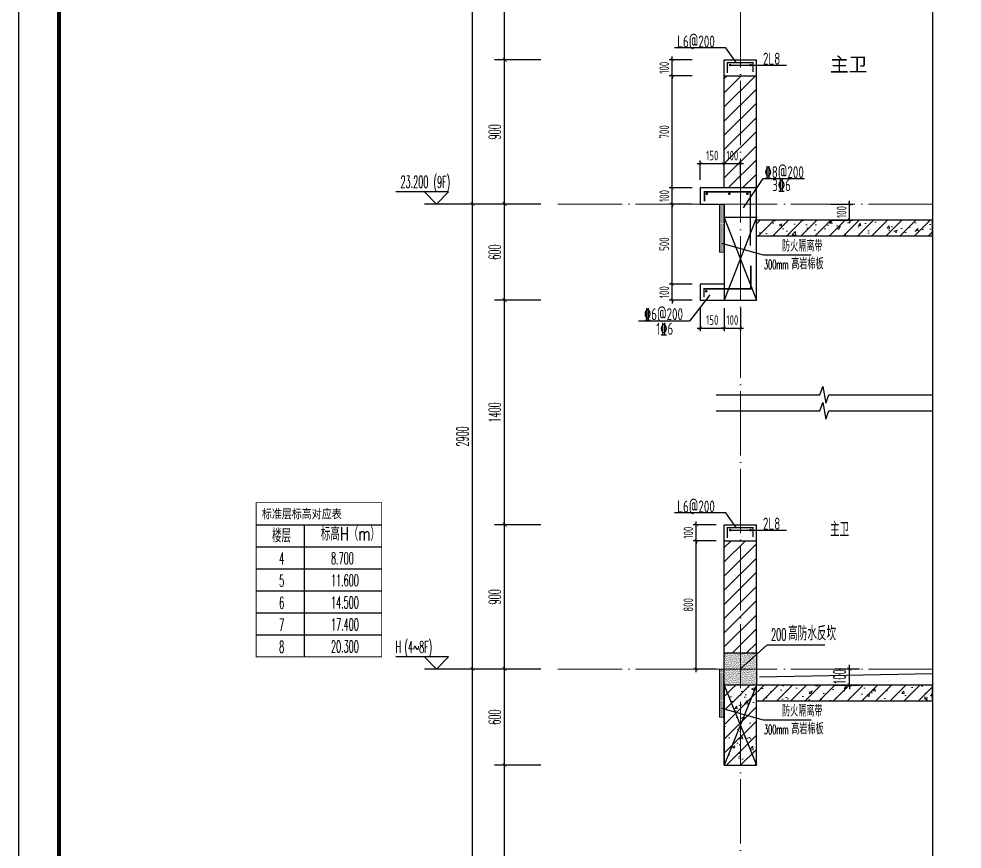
# Model space of a CAD drawing. Extents: x 826826 to 1642106, y -156213 to 399140.
# Drawn here: x 1558146 to 1564030, y 295343 to 300521 of the extents above; entities that cross this region are included whole.
import ezdxf

# ---------------------------------------------------------------- set-up
doc = ezdxf.new("R2010")
doc.units = 0
doc.header["$LTSCALE"] = 1000
doc.linetypes.add('DOTE', pattern=[2.42, 2, -0.2, 0.02, -0.2])
doc.layers.get('0').update_dxf_attribs({"linetype": 'CONTINUOUS'})
doc.layers.get('DEFPOINTS').update_dxf_attribs({"linetype": 'CONTINUOUS'})
for name, color, linetype in [('C-Sheet-图框', 101, 'CONTINUOUS'), ('DIM', 2, 'CONTINUOUS'), ('DIM_ELEV', 3, 'CONTINUOUS'), ('DIM_IDEN', 67, 'CONTINUOUS'), ('DIM_SYMB', 3, 'CONTINUOUS'), ('PUB_DIM', 3, 'CONTINUOUS'), ('PUB_TEXT', 2, 'CONTINUOUS'), ('REIN', 6, 'CONTINUOUS'), ('S-大样-砼线', 7, 'CONTINUOUS'), ('S-引出线', 40, 'CONTINUOUS'), ('TEXT', 2, 'CONTINUOUS'), ('WALL', 5, 'CONTINUOUS'), ('yichutu', 7, 'CONTINUOUS'), ('看线', 251, 'CONTINUOUS'), ('立面-看线', 251, 'CONTINUOUS')]:
    doc.layers.add(name, color=color, linetype=linetype)
for name, color, linetype, lineweight in [('DOTE', 251, 'DOTE', 9), ('PUB_HATCH', 8, 'CONTINUOUS', 9), ('内粉刷', 37, 'CONTINUOUS', 9), ('图框', 9, 'CONTINUOUS', 18)]:
    doc.layers.add(name, color=color, linetype=linetype, lineweight=lineweight)
doc.styles.add('_TCH_DIM', font='SIMPLEX.shx', dxfattribs={"width": 0.7, "bigfont": 'GBCBIG.shx'})
doc.styles.add('_TCH_DIM_T3', font='SIMPLEX.shx', dxfattribs={"width": 0.494118, "bigfont": 'GBCBIG.shx'})
doc.styles.add('DIM_FONT_T3', font='SIMPLEX', dxfattribs={"width": 0.705882, "bigfont": 'GBCBIG'})
doc.styles.add('TSSD_DIMENSION', font='Tssdeng.shx', dxfattribs={"width": 0.7, "bigfont": 'tssdchn.shx'})
doc.styles.add('TSSD_REIN', font='tssdeng.shx', dxfattribs={"width": 0.7, "height": 300, "bigfont": 'tssdchn.shx'})
doc.styles.add('w', font='tssdeng.shx', dxfattribs={"width": 0.8, "bigfont": 'tssdchn.shx'})
doc.styles.add('宋体', font='', dxfattribs={"height": 50})
doc.styles.get('宋体').set_extended_font_data('SimSun')
doc.dimstyles.new('_TCH_ARCH&&25', dxfattribs={"dimtxt": 74.375, "dimasz": 25, "dimexe": 62.5, "dimexo": 75, "dimgap": 25, "dimtad": 1, "dimdec": 0, "dimzin": 0, "dimdsep": 46, "dimtxsty": '_TCH_DIM_T3', "dimblk": 'ARCHTICK', "dimcen": 0.09, "dimclrt": 7, "dimazin": 0, "dimtfac": 1, "dimtdec": 0, "dimtix": 1, "dimtmove": 2, "dimatfit": 3, "dimldrblk": 'ARCHTICK', "dimfxl": 0, "dimtolj": 1, "dimtzin": 0, "dimarcsym": 0})
doc.dimstyles.new('TSSD_20_20', dxfattribs={"dimtxt": 60, "dimasz": 20, "dimexe": 20, "dimexo": 50, "dimgap": 20, "dimtad": 1, "dimdec": 0, "dimzin": 0, "dimdsep": 46, "dimtxsty": 'TSSD_DIMENSION', "dimblk": 'ARCHTICK', "dimblk1": 'ARCHTICK', "dimblk2": 'ARCHTICK', "dimcen": 0, "dimdle": 20, "dimclrt": 7, "dimadec": 0, "dimazin": 0, "dimtfac": 1, "dimtdec": 0, "dimtix": 1, "dimtmove": 2, "dimatfit": 3, "dimfxl": 0, "dimtolj": 1, "dimtzin": 0, "dimarcsym": 0})
pattern_1 = [(45, (0, 0), (-44.1941738, 44.1941738), []), (50, (0, 0), (179.315046, -15.688034), [18.75, -206.25]), (355, (0, 0), (-34.687833, 188.048033), [15, -165]), (100.4514, (14.94, -1.3), (144.627345, 172.359886), [15.935047, -175.285528]), (46.1842, (0, 50), (266.810262, -41.379754), [28.125, -309.375]), (96.6356, (22.23, 46.55), (233.665676, 243.52947), [23.90257, -262.92825]), (351.1842, (0, 50), (233.665486, 243.52965), [22.5, -247.5]), (21, (25, 37.5), (149.226763, -100.654723), [18.75, -206.25]), (326, (25, 37.5), (60.828833, 181.28751), [15, -165]), (71.4514, (37.44, 29.11), (210.055657, 80.632624), [15.935047, -175.285528]), (37.5, (0, 0), (3.0399638, 83.2234635), [0, -163, 0, -167.5, 0, -165.625]), (7.5, (0, 0), (65.7673844, 98.602928), [0, -95.5, 0, -159.25, 0, -63.125]), (327.5, (-55.75, 0), (133.455609, -5.638718), [0, -62.5, 0, -195, 0, -258.75]), (317.5, (-80.75, 0), (145.796542, 25.026246), [0, -81.25, 0, -129.5, 0, -183.75])]

# ---------------------------------------------------------------- blocks, each defined once
blk = doc.blocks.new('GFDDDDRG')
at = {"layer": '图框'}
blk.add_lwpolyline([(923310, -107437), (923310, -159999), (893610, -159999), (893610, -107437)], close=True, dxfattribs=at)
blk.add_lwpolyline([(923310, -107437), (923310, -159999), (893610, -159999), (893610, -107437)], close=True, dxfattribs=at)
at = {"layer": '图框', "const_width": 50}
blk.add_lwpolyline([(894110, -159499), (922810, -159499), (922810, -108687), (894110, -108687)], close=True, dxfattribs=at)
blk = doc.blocks.new('yct-1051-594-26275-14850-25-1002.0')
at = {"layer": 'yichutu', "color": 7}
blk.add_lwpolyline([(0, 0), (0, 14850), (26275, 14850), (26275, 0)], close=True, dxfattribs=at)
blk = doc.blocks.new('_ArchTick')
at = {"color": 0, "linetype": 'ByBlock', "const_width": 0.15}
blk.add_lwpolyline([(-0.5, -0.5), (0.5, 0.5)], dxfattribs=at)
blk = doc.blocks.new('*D1176')
at = {"layer": 'DEFPOINTS', "color": 0}
for p in [(1158057.6, 465143.4), (1158223.5, 465143.4), (1158057.6, 465043.4)]:
    blk.add_point(p, dxfattribs=at)
at = {"layer": 'PUB_DIM', "color": 0, "lineweight": -2}
for p, q in [((1158223.5, 465143.4), (1158223.5, 465168.4)), ((1158132.6, 465143.4), (1158286, 465143.4)), ((1158223.5, 465043.4), (1158223.5, 465143.4)), ((1158132.6, 465043.4), (1158286, 465043.4)), ((1158223.5, 465043.4), (1158223.5, 465018.4))]:
    blk.add_line(p, q, dxfattribs=at)
at = {"layer": 'PUB_DIM', "color": 0, "lineweight": -2, "xscale": 25, "yscale": 25, "zscale": 25}
for p, rotation in [((1158223.5, 465143.4), 270), ((1158223.5, 465043.4), 90)]:
    blk.add_blockref('_ArchTick', p, dxfattribs=dict(at, rotation=rotation))
at = {"layer": 'PUB_DIM', "color": 7, "insert": (1158161.3, 465093.4), "char_height": 74.38, "attachment_point": 5, "rotation": 90, "style": '_TCH_DIM_T3'}
blk.add_mtext('\\A1;100', dxfattribs=at)
blk = doc.blocks.new('A$C29D55E6B')
at = {"layer": 'C-Sheet-图框', "color": 0}
for p, q in [((-1349.8, 900), (-567.1, 900)), ((-1349.8, 900), (-567.1, 900)), ((-1049.5, 900), (-1049.5, 75)), ((-1349.8, 762.5), (-567.1, 762.5)), ((-1349.8, 625), (-567.1, 625)), ((-1349.8, 487.5), (-567.1, 487.5)), ((-1349.8, 350), (-567.1, 350)), ((-1349.8, 212.5), (-567.1, 212.5))]:
    blk.add_line(p, q, dxfattribs=at)
at = {"layer": 'C-Sheet-图框', "color": 0, "const_width": 6}
blk.add_lwpolyline([(-1349.8, 75), (-567.1, 75), (-567.1, 1037.5), (-1349.8, 1037.5)], close=True, dxfattribs=at)
at = {"layer": 'DIM_ELEV'}
for p, q in [((-150, 6475), (-478, 6475)), ((-225, 6400), (-300, 6475)), ((-225, 6400), (-150, 6475)), ((200, 6400), (-300, 6400)), ((-150, 5875), (-478, 5875)), ((-225, 5800), (-300, 5875)), ((-225, 5800), (-150, 5875)), ((200, 5800), (-300, 5800)), ((-150, 75), (-478, 75)), ((-225, 0), (-300, 75)), ((-225, 0), (-150, 75)), ((200, 0), (-300, 0))]:
    blk.add_line(p, q, dxfattribs=at)
at = {"layer": 'DIM_ELEV', "color": 1}
for p, q in [((-150, 2975), (-478, 2975)), ((-225, 2900), (-300, 2975)), ((-225, 2900), (-150, 2975)), ((200, 2900), (-300, 2900))]:
    blk.add_line(p, q, dxfattribs=at)
at = {"layer": 'PUB_TEXT', "style": '_TCH_DIM'}
for s, height, width, p in [('26.700', 74.38, 0.494118, (-449.1, 6501.3)), ('26.100', 74.38, 0.494118, (-450.5, 5901.3)), ('(RF)', 74.38, 0.494118, (-251.8, 5900)), ('楼层', 84.4, 0.7, (-1250.7, 789.5)), ('标高H（m）', 84.4, 0.7, (-946.2, 800.6)), ('4', 74.4, 0.494118, (-1206.4, 651.3)), ('8.700', 74.38, 0.494118, (-883, 653.2)), ('11.600', 74.38, 0.494118, (-883, 515.7)), ('5', 74.4, 0.494118, (-1206.4, 513.8)), ('6', 74.4, 0.494118, (-1206.4, 376.3)), ('14.500', 74.38, 0.494118, (-883, 378.2)), ('7', 74.4, 0.494118, (-1206.4, 238.8)), ('17.400', 74.38, 0.494118, (-883, 240.7)), ('20.300', 74.38, 0.494118, (-883, 103.2)), ('(4~8F)', 74.38, 0.494118, (-424.8, 100)), ('8', 74.4, 0.494118, (-1206.4, 101.3)), ('H', 74.4, 0.494118, (-480.6, 101.2))]:
    blk.add_text(s, height=height, dxfattribs=dict(at, width=width)).set_placement(p)
at = {"layer": 'PUB_TEXT', "color": 1, "style": '_TCH_DIM', "width": 0.494118}
for s, p in [('23.200', (-449.1, 3001.3)), ('(9F)', (-243.7, 3000))]:
    blk.add_text(s, height=74.38, dxfattribs=at).set_placement(p)
at = {"layer": 'PUB_TEXT', "color": 2, "style": '宋体', "width": 0.8}
blk.add_text('标准层标高对应表', height=56.96, dxfattribs=at).set_placement((-1313.8, 939.9))
blk = doc.blocks.new('VDVDXAXFSFFX')
at = {"layer": 'PUB_HATCH'}
h = blk.add_hatch(dxfattribs=at)
h.set_pattern_fill('DOTS', color=251, scale=2, style=0)
h.set_pattern_definition([(0, (924712.4965, -148185.593), (1.5875, 3.175), [0, -3.175])])
h.paths.add_polyline_path([(924682.5, -148185.6), (924712.5, -148185.6), (924712.5, -147935.6), (924712.5, -147885.6), (924712.5, -147885.6), (924712.5, -147885.6), (924682.5, -147885.6)])
at = {"layer": 'DIM_IDEN', "color": 5}
for p, q in [((924695.5, -148129.3), (924955.6, -148202.9)), ((924955.6, -148202.9), (925253.4, -148202.9))]:
    blk.add_line(p, q, dxfattribs=at)
at = {"layer": 'PUB_HATCH', "color": 5}
blk.add_lwpolyline([(924712.5, -147885.6), (924682.5, -147885.6), (924682.5, -148185.6), (924712.5, -148185.6)], close=True, dxfattribs=at)
at = {"layer": 'PUB_TEXT', "style": 'DIM_FONT_T3', "width": 0.705882}
blk.add_text('防火隔离带', height=71.49, dxfattribs=at).set_placement((925072.6, -148181.9))
at = {"layer": 'PUB_TEXT', "color": 5, "style": 'DIM_FONT_T3'}
for s, height, width, p in [('300mm', 59.5, 0.49827, (924960.4, -148292.9)), ('高岩棉板', 71.49, 0.705882, (925129.8, -148292.9))]:
    blk.add_text(s, height=height, dxfattribs=dict(at, width=width)).set_placement(p)
blk = doc.blocks.new('*D1681')
at = {"layer": 'DEFPOINTS', "color": 0}
for p in [(1562546.4, 299618.7), (1562396.4, 299466.4), (1562546.4, 299466.4)]:
    blk.add_point(p, dxfattribs=at)
at = {"layer": 'DIM', "color": 0, "lineweight": -2}
for p, q in [((1562376.4, 299618.7), (1562566.4, 299618.7)), ((1562396.4, 299516.4), (1562396.4, 299638.7)), ((1562546.4, 299516.4), (1562546.4, 299638.7))]:
    blk.add_line(p, q, dxfattribs=at)
at = {"layer": 'DIM', "color": 0, "lineweight": -2, "xscale": 20, "yscale": 20, "zscale": 20, "rotation": 180}
blk.add_blockref('_ArchTick', (1562396.4, 299618.7), dxfattribs=at)
at = {"layer": 'DIM', "color": 0, "lineweight": -2, "xscale": 20, "yscale": 20, "zscale": 20}
blk.add_blockref('_ArchTick', (1562546.4, 299618.7), dxfattribs=at)
at = {"layer": 'DIM', "color": 7, "insert": (1562471.4, 299668.7), "char_height": 60, "attachment_point": 5, "style": 'TSSD_DIMENSION'}
blk.add_mtext('\\A1;150', dxfattribs=at)
blk = doc.blocks.new('*D1682')
at = {"layer": 'DEFPOINTS', "color": 0}
for p in [(1562646.4, 299618.7), (1562546.4, 299466.4), (1562646.4, 299466.4)]:
    blk.add_point(p, dxfattribs=at)
at = {"layer": 'DIM', "color": 0, "lineweight": -2}
for p, q in [((1562546.4, 299618.7), (1562526.4, 299618.7)), ((1562546.4, 299516.4), (1562546.4, 299638.7)), ((1562546.4, 299618.7), (1562646.4, 299618.7)), ((1562646.4, 299516.4), (1562646.4, 299638.7)), ((1562646.4, 299618.7), (1562666.4, 299618.7))]:
    blk.add_line(p, q, dxfattribs=at)
at = {"layer": 'DIM', "color": 0, "lineweight": -2, "xscale": 20, "yscale": 20, "zscale": 20}
blk.add_blockref('_ArchTick', (1562546.4, 299618.7), dxfattribs=at)
at = {"layer": 'DIM', "color": 0, "lineweight": -2, "xscale": 20, "yscale": 20, "zscale": 20, "rotation": 180}
blk.add_blockref('_ArchTick', (1562646.4, 299618.7), dxfattribs=at)
at = {"layer": 'DIM', "color": 7, "insert": (1562596.4, 299668.7), "char_height": 60, "attachment_point": 5, "style": 'TSSD_DIMENSION'}
blk.add_mtext('\\A1;100', dxfattribs=at)
blk = doc.blocks.new('*D1683')
at = {"layer": 'DEFPOINTS', "color": 0}
for p in [(1562396.4, 298766.4), (1562546.4, 298766.4), (1562546.4, 298592.7)]:
    blk.add_point(p, dxfattribs=at)
at = {"layer": 'DIM', "color": 0, "lineweight": -2}
for p, q in [((1562396.4, 298716.4), (1562396.4, 298572.7)), ((1562546.4, 298716.4), (1562546.4, 298572.7)), ((1562376.4, 298592.7), (1562566.4, 298592.7))]:
    blk.add_line(p, q, dxfattribs=at)
at = {"layer": 'DIM', "color": 0, "lineweight": -2, "xscale": 20, "yscale": 20, "zscale": 20, "rotation": 180}
blk.add_blockref('_ArchTick', (1562396.4, 298592.7), dxfattribs=at)
at = {"layer": 'DIM', "color": 0, "lineweight": -2, "xscale": 20, "yscale": 20, "zscale": 20}
blk.add_blockref('_ArchTick', (1562546.4, 298592.7), dxfattribs=at)
at = {"layer": 'DIM', "color": 7, "insert": (1562471.4, 298642.7), "char_height": 60, "attachment_point": 5, "style": 'TSSD_DIMENSION'}
blk.add_mtext('\\A1;150', dxfattribs=at)
blk = doc.blocks.new('*D1684')
at = {"layer": 'DEFPOINTS', "color": 0}
for p in [(1562546.4, 298766.4), (1562646.4, 298766.4), (1562646.4, 298592.7)]:
    blk.add_point(p, dxfattribs=at)
at = {"layer": 'DIM', "color": 0, "lineweight": -2}
for p, q in [((1562546.4, 298716.4), (1562546.4, 298572.7)), ((1562646.4, 298716.4), (1562646.4, 298572.7)), ((1562546.4, 298592.7), (1562526.4, 298592.7)), ((1562546.4, 298592.7), (1562646.4, 298592.7)), ((1562646.4, 298592.7), (1562666.4, 298592.7))]:
    blk.add_line(p, q, dxfattribs=at)
at = {"layer": 'DIM', "color": 0, "lineweight": -2, "xscale": 20, "yscale": 20, "zscale": 20}
blk.add_blockref('_ArchTick', (1562546.4, 298592.7), dxfattribs=at)
at = {"layer": 'DIM', "color": 0, "lineweight": -2, "xscale": 20, "yscale": 20, "zscale": 20, "rotation": 180}
blk.add_blockref('_ArchTick', (1562646.4, 298592.7), dxfattribs=at)
at = {"layer": 'DIM', "color": 7, "insert": (1562596.4, 298642.7), "char_height": 60, "attachment_point": 5, "style": 'TSSD_DIMENSION'}
blk.add_mtext('\\A1;100', dxfattribs=at)
blk = doc.blocks.new('*D1685')
at = {"layer": 'DEFPOINTS', "color": 0}
for p in [(1562221.8, 300266.4), (1562396.4, 300266.4), (1562396.4, 300166.4)]:
    blk.add_point(p, dxfattribs=at)
at = {"layer": 'DIM', "color": 0, "lineweight": -2}
for p, q in [((1562346.4, 300266.4), (1562201.8, 300266.4)), ((1562221.8, 300266.4), (1562221.8, 300286.4)), ((1562221.8, 300166.4), (1562221.8, 300266.4)), ((1562346.4, 300166.4), (1562201.8, 300166.4)), ((1562221.8, 300166.4), (1562221.8, 300146.4))]:
    blk.add_line(p, q, dxfattribs=at)
at = {"layer": 'DIM', "color": 0, "lineweight": -2, "xscale": 20, "yscale": 20, "zscale": 20}
for p, rotation in [((1562221.8, 300266.4), 270), ((1562221.8, 300166.4), 90)]:
    blk.add_blockref('_ArchTick', p, dxfattribs=dict(at, rotation=rotation))
at = {"layer": 'DIM', "color": 7, "insert": (1562171.8, 300216.4), "char_height": 60, "attachment_point": 5, "rotation": 90, "style": 'TSSD_DIMENSION'}
blk.add_mtext('\\A1;100', dxfattribs=at)
blk = doc.blocks.new('*D1686')
at = {"layer": 'DEFPOINTS', "color": 0}
for p in [(1562221.8, 299466.4), (1562396.4, 299466.4), (1562396.4, 299366.4)]:
    blk.add_point(p, dxfattribs=at)
at = {"layer": 'DIM', "color": 0, "lineweight": -2}
for p, q in [((1562221.8, 299466.4), (1562221.8, 299486.4)), ((1562346.4, 299466.4), (1562201.8, 299466.4)), ((1562221.8, 299366.4), (1562221.8, 299466.4)), ((1562346.4, 299366.4), (1562201.8, 299366.4)), ((1562221.8, 299366.4), (1562221.8, 299346.4))]:
    blk.add_line(p, q, dxfattribs=at)
at = {"layer": 'DIM', "color": 0, "lineweight": -2, "xscale": 20, "yscale": 20, "zscale": 20}
for p, rotation in [((1562221.8, 299466.4), 270), ((1562221.8, 299366.4), 90)]:
    blk.add_blockref('_ArchTick', p, dxfattribs=dict(at, rotation=rotation))
at = {"layer": 'DIM', "color": 7, "insert": (1562171.8, 299416.4), "char_height": 60, "attachment_point": 5, "rotation": 90, "style": 'TSSD_DIMENSION'}
blk.add_mtext('\\A1;100', dxfattribs=at)
blk = doc.blocks.new('*D1687')
at = {"layer": 'DEFPOINTS', "color": 0}
for p in [(1562221.8, 299366.4), (1562396.4, 299366.4), (1562396.4, 298866.4)]:
    blk.add_point(p, dxfattribs=at)
at = {"layer": 'DIM', "color": 0, "lineweight": -2}
for p, q in [((1562346.4, 299366.4), (1562201.8, 299366.4)), ((1562221.8, 298846.4), (1562221.8, 299386.4)), ((1562346.4, 298866.4), (1562201.8, 298866.4))]:
    blk.add_line(p, q, dxfattribs=at)
at = {"layer": 'DIM', "color": 0, "lineweight": -2, "xscale": 20, "yscale": 20, "zscale": 20}
for p, rotation in [((1562221.8, 299366.4), 90), ((1562221.8, 298866.4), 270)]:
    blk.add_blockref('_ArchTick', p, dxfattribs=dict(at, rotation=rotation))
at = {"layer": 'DIM', "color": 7, "insert": (1562171.8, 299116.4), "char_height": 60, "attachment_point": 5, "rotation": 90, "style": 'TSSD_DIMENSION'}
blk.add_mtext('\\A1;500', dxfattribs=at)
blk = doc.blocks.new('*D1688')
at = {"layer": 'DEFPOINTS', "color": 0}
for p in [(1562221.8, 298866.4), (1562396.4, 298866.4), (1562396.4, 298766.4)]:
    blk.add_point(p, dxfattribs=at)
at = {"layer": 'DIM', "color": 0, "lineweight": -2}
for p, q in [((1562221.8, 298866.4), (1562221.8, 298886.4)), ((1562346.4, 298866.4), (1562201.8, 298866.4)), ((1562221.8, 298766.4), (1562221.8, 298866.4)), ((1562346.4, 298766.4), (1562201.8, 298766.4)), ((1562221.8, 298766.4), (1562221.8, 298746.4))]:
    blk.add_line(p, q, dxfattribs=at)
at = {"layer": 'DIM', "color": 0, "lineweight": -2, "xscale": 20, "yscale": 20, "zscale": 20}
for p, rotation in [((1562221.8, 298866.4), 270), ((1562221.8, 298766.4), 90)]:
    blk.add_blockref('_ArchTick', p, dxfattribs=dict(at, rotation=rotation))
at = {"layer": 'DIM', "color": 7, "insert": (1562171.8, 298816.4), "char_height": 60, "attachment_point": 5, "rotation": 90, "style": 'TSSD_DIMENSION'}
blk.add_mtext('\\A1;100', dxfattribs=at)
blk = doc.blocks.new('*D1691')
at = {"layer": 'DEFPOINTS', "color": 0}
for p in [(1563161.6, 299366.4), (1563327.5, 299366.4), (1563161.6, 299266.4)]:
    blk.add_point(p, dxfattribs=at)
at = {"layer": 'DIM', "color": 0, "lineweight": -2}
for p, q in [((1563211.6, 299366.4), (1563347.5, 299366.4)), ((1563327.5, 299366.4), (1563327.5, 299386.4)), ((1563327.5, 299266.4), (1563327.5, 299366.4)), ((1563211.6, 299266.4), (1563347.5, 299266.4)), ((1563327.5, 299266.4), (1563327.5, 299246.4))]:
    blk.add_line(p, q, dxfattribs=at)
at = {"layer": 'DIM', "color": 0, "lineweight": -2, "xscale": 20, "yscale": 20, "zscale": 20}
for p, rotation in [((1563327.5, 299366.4), 270), ((1563327.5, 299266.4), 90)]:
    blk.add_blockref('_ArchTick', p, dxfattribs=dict(at, rotation=rotation))
at = {"layer": 'DIM', "color": 7, "insert": (1563277.5, 299316.4), "char_height": 60, "attachment_point": 5, "rotation": 90, "style": 'TSSD_DIMENSION'}
blk.add_mtext('\\A1;100', dxfattribs=at)
blk = doc.blocks.new('*D1712')
at = {"layer": 'DEFPOINTS', "color": 0}
for p in [(1561176.2, 295866.4), (1561476.2, 295866.4), (1561476.2, 294466.4)]:
    blk.add_point(p, dxfattribs=at)
at = {"layer": 'PUB_DIM', "color": 0, "lineweight": -2}
for p, q in [((1561401.2, 295866.4), (1561113.7, 295866.4)), ((1561176.2, 294466.4), (1561176.2, 295866.4)), ((1561401.2, 294466.4), (1561113.7, 294466.4))]:
    blk.add_line(p, q, dxfattribs=at)
at = {"layer": 'PUB_DIM', "color": 0, "lineweight": -2, "xscale": 25, "yscale": 25, "zscale": 25}
for p, rotation in [((1561176.2, 295866.4), 90), ((1561176.2, 294466.4), 270)]:
    blk.add_blockref('_ArchTick', p, dxfattribs=dict(at, rotation=rotation))
at = {"layer": 'PUB_DIM', "color": 7, "insert": (1561114, 295166.4), "char_height": 74.38, "attachment_point": 5, "rotation": 90, "style": '_TCH_DIM_T3'}
blk.add_mtext('\\A1;1400', dxfattribs=at)
blk = doc.blocks.new('*D1713')
at = {"layer": 'DEFPOINTS', "color": 0}
for p in [(1561176.2, 296466.4), (1561476.2, 296466.4), (1561476.2, 295866.4)]:
    blk.add_point(p, dxfattribs=at)
at = {"layer": 'PUB_DIM', "color": 0, "lineweight": -2}
for p, q in [((1561401.2, 296466.4), (1561113.7, 296466.4)), ((1561176.2, 295866.4), (1561176.2, 296466.4)), ((1561401.2, 295866.4), (1561113.7, 295866.4))]:
    blk.add_line(p, q, dxfattribs=at)
at = {"layer": 'PUB_DIM', "color": 0, "lineweight": -2, "xscale": 25, "yscale": 25, "zscale": 25}
for p, rotation in [((1561176.2, 296466.4), 90), ((1561176.2, 295866.4), 270)]:
    blk.add_blockref('_ArchTick', p, dxfattribs=dict(at, rotation=rotation))
at = {"layer": 'PUB_DIM', "color": 7, "insert": (1561114, 296166.4), "char_height": 74.38, "attachment_point": 5, "rotation": 90, "style": '_TCH_DIM_T3'}
blk.add_mtext('\\A1;600', dxfattribs=at)
blk = doc.blocks.new('*D1714')
at = {"layer": 'DEFPOINTS', "color": 0}
for p in [(1561176.2, 297366.4), (1561476.2, 297366.4), (1561476.2, 296466.4)]:
    blk.add_point(p, dxfattribs=at)
at = {"layer": 'PUB_DIM', "color": 0, "lineweight": -2}
for p, q in [((1561401.2, 297366.4), (1561113.7, 297366.4)), ((1561176.2, 296466.4), (1561176.2, 297366.4)), ((1561401.2, 296466.4), (1561113.7, 296466.4))]:
    blk.add_line(p, q, dxfattribs=at)
at = {"layer": 'PUB_DIM', "color": 0, "lineweight": -2, "xscale": 25, "yscale": 25, "zscale": 25}
for p, rotation in [((1561176.2, 297366.4), 90), ((1561176.2, 296466.4), 270)]:
    blk.add_blockref('_ArchTick', p, dxfattribs=dict(at, rotation=rotation))
at = {"layer": 'PUB_DIM', "color": 7, "insert": (1561114, 296916.4), "char_height": 74.38, "attachment_point": 5, "rotation": 90, "style": '_TCH_DIM_T3'}
blk.add_mtext('\\A1;900', dxfattribs=at)
blk = doc.blocks.new('*D1715')
at = {"layer": 'DEFPOINTS', "color": 0}
for p in [(1561176.2, 298766.4), (1561476.2, 298766.4), (1561476.2, 297366.4)]:
    blk.add_point(p, dxfattribs=at)
at = {"layer": 'PUB_DIM', "color": 0, "lineweight": -2}
for p, q in [((1561401.2, 298766.4), (1561113.7, 298766.4)), ((1561176.2, 297366.4), (1561176.2, 298766.4)), ((1561401.2, 297366.4), (1561113.7, 297366.4))]:
    blk.add_line(p, q, dxfattribs=at)
at = {"layer": 'PUB_DIM', "color": 0, "lineweight": -2, "xscale": 25, "yscale": 25, "zscale": 25}
for p, rotation in [((1561176.2, 298766.4), 90), ((1561176.2, 297366.4), 270)]:
    blk.add_blockref('_ArchTick', p, dxfattribs=dict(at, rotation=rotation))
at = {"layer": 'PUB_DIM', "color": 7, "insert": (1561114, 298066.4), "char_height": 74.38, "attachment_point": 5, "rotation": 90, "style": '_TCH_DIM_T3'}
blk.add_mtext('\\A1;1400', dxfattribs=at)
blk = doc.blocks.new('*D1716')
at = {"layer": 'DEFPOINTS', "color": 0}
for p in [(1561176.2, 299366.4), (1561476.2, 299366.4), (1561476.2, 298766.4)]:
    blk.add_point(p, dxfattribs=at)
at = {"layer": 'PUB_DIM', "color": 0, "lineweight": -2}
for p, q in [((1561401.2, 299366.4), (1561113.7, 299366.4)), ((1561176.2, 298766.4), (1561176.2, 299366.4)), ((1561401.2, 298766.4), (1561113.7, 298766.4))]:
    blk.add_line(p, q, dxfattribs=at)
at = {"layer": 'PUB_DIM', "color": 0, "lineweight": -2, "xscale": 25, "yscale": 25, "zscale": 25}
for p, rotation in [((1561176.2, 299366.4), 90), ((1561176.2, 298766.4), 270)]:
    blk.add_blockref('_ArchTick', p, dxfattribs=dict(at, rotation=rotation))
at = {"layer": 'PUB_DIM', "color": 7, "insert": (1561114, 299066.4), "char_height": 74.38, "attachment_point": 5, "rotation": 90, "style": '_TCH_DIM_T3'}
blk.add_mtext('\\A1;600', dxfattribs=at)
blk = doc.blocks.new('*D1717')
at = {"layer": 'DEFPOINTS', "color": 0}
for p in [(1561176.2, 300266.4), (1561476.2, 300266.4), (1561476.2, 299366.4)]:
    blk.add_point(p, dxfattribs=at)
at = {"layer": 'PUB_DIM', "color": 0, "lineweight": -2}
for p, q in [((1561401.2, 300266.4), (1561113.7, 300266.4)), ((1561176.2, 299366.4), (1561176.2, 300266.4)), ((1561401.2, 299366.4), (1561113.7, 299366.4))]:
    blk.add_line(p, q, dxfattribs=at)
at = {"layer": 'PUB_DIM', "color": 0, "lineweight": -2, "xscale": 25, "yscale": 25, "zscale": 25}
for p, rotation in [((1561176.2, 300266.4), 90), ((1561176.2, 299366.4), 270)]:
    blk.add_blockref('_ArchTick', p, dxfattribs=dict(at, rotation=rotation))
at = {"layer": 'PUB_DIM', "color": 7, "insert": (1561114, 299816.4), "char_height": 74.38, "attachment_point": 5, "rotation": 90, "style": '_TCH_DIM_T3'}
blk.add_mtext('\\A1;900', dxfattribs=at)
blk = doc.blocks.new('*D1718')
at = {"layer": 'DEFPOINTS', "color": 0}
for p in [(1561176.2, 301666.4), (1561476.2, 301666.4), (1561476.2, 300266.4)]:
    blk.add_point(p, dxfattribs=at)
at = {"layer": 'PUB_DIM', "color": 0, "lineweight": -2}
for p, q in [((1561401.2, 301666.4), (1561113.7, 301666.4)), ((1561176.2, 300266.4), (1561176.2, 301666.4)), ((1561401.2, 300266.4), (1561113.7, 300266.4))]:
    blk.add_line(p, q, dxfattribs=at)
at = {"layer": 'PUB_DIM', "color": 0, "lineweight": -2, "xscale": 25, "yscale": 25, "zscale": 25}
for p, rotation in [((1561176.2, 301666.4), 90), ((1561176.2, 300266.4), 270)]:
    blk.add_blockref('_ArchTick', p, dxfattribs=dict(at, rotation=rotation))
at = {"layer": 'PUB_DIM', "color": 7, "insert": (1561114, 300966.4), "char_height": 74.38, "attachment_point": 5, "rotation": 90, "style": '_TCH_DIM_T3'}
blk.add_mtext('\\A1;1400', dxfattribs=at)
blk = doc.blocks.new('*D1724')
at = {"layer": 'DEFPOINTS', "color": 0}
for p in [(1560976.2, 296466.4), (1561476.2, 296466.4), (1561476.2, 293566.4)]:
    blk.add_point(p, dxfattribs=at)
at = {"layer": 'PUB_DIM', "color": 0, "lineweight": -2}
for p, q in [((1561401.2, 296466.4), (1560913.7, 296466.4)), ((1560976.2, 293566.4), (1560976.2, 296466.4)), ((1561401.2, 293566.4), (1560913.7, 293566.4))]:
    blk.add_line(p, q, dxfattribs=at)
at = {"layer": 'PUB_DIM', "color": 0, "lineweight": -2, "xscale": 25, "yscale": 25, "zscale": 25}
for p, rotation in [((1560976.2, 296466.4), 90), ((1560976.2, 293566.4), 270)]:
    blk.add_blockref('_ArchTick', p, dxfattribs=dict(at, rotation=rotation))
at = {"layer": 'PUB_DIM', "color": 7, "insert": (1560914, 295016.4), "char_height": 74.38, "attachment_point": 5, "rotation": 90, "style": '_TCH_DIM_T3'}
blk.add_mtext('\\A1;2900', dxfattribs=at)
blk = doc.blocks.new('*D1725')
at = {"layer": 'DEFPOINTS', "color": 0}
for p in [(1560976.2, 299366.4), (1561476.2, 299366.4), (1561476.2, 296466.4)]:
    blk.add_point(p, dxfattribs=at)
at = {"layer": 'PUB_DIM', "color": 0, "lineweight": -2}
for p, q in [((1561401.2, 299366.4), (1560913.7, 299366.4)), ((1560976.2, 296466.4), (1560976.2, 299366.4)), ((1561401.2, 296466.4), (1560913.7, 296466.4))]:
    blk.add_line(p, q, dxfattribs=at)
at = {"layer": 'PUB_DIM', "color": 0, "lineweight": -2, "xscale": 25, "yscale": 25, "zscale": 25}
for p, rotation in [((1560976.2, 299366.4), 90), ((1560976.2, 296466.4), 270)]:
    blk.add_blockref('_ArchTick', p, dxfattribs=dict(at, rotation=rotation))
at = {"layer": 'PUB_DIM', "color": 7, "insert": (1560914, 297916.4), "char_height": 74.38, "attachment_point": 5, "rotation": 90, "style": '_TCH_DIM_T3'}
blk.add_mtext('\\A1;2900', dxfattribs=at)
blk = doc.blocks.new('*D1726')
at = {"layer": 'DEFPOINTS', "color": 0}
for p in [(1560976.2, 302266.4), (1561476.2, 302266.4), (1561476.2, 299366.4)]:
    blk.add_point(p, dxfattribs=at)
at = {"layer": 'PUB_DIM', "color": 0, "lineweight": -2}
for p, q in [((1561401.2, 302266.4), (1560913.7, 302266.4)), ((1560976.2, 299366.4), (1560976.2, 302266.4)), ((1561401.2, 299366.4), (1560913.7, 299366.4))]:
    blk.add_line(p, q, dxfattribs=at)
at = {"layer": 'PUB_DIM', "color": 0, "lineweight": -2, "xscale": 25, "yscale": 25, "zscale": 25}
for p, rotation in [((1560976.2, 302266.4), 90), ((1560976.2, 299366.4), 270)]:
    blk.add_blockref('_ArchTick', p, dxfattribs=dict(at, rotation=rotation))
at = {"layer": 'PUB_DIM', "color": 7, "insert": (1560914, 300816.4), "char_height": 74.38, "attachment_point": 5, "rotation": 90, "style": '_TCH_DIM_T3'}
blk.add_mtext('\\A1;2900', dxfattribs=at)
blk = doc.blocks.new('20210809.02282059')
at = {"layer": 'REIN', "const_width": 9}
blk.add_lwpolyline([(87484.2, 66580.9), (87484.2, 66644.7), (87644.1, 66644.7), (87644.1, 66586.8)], dxfattribs=at)
at = {"layer": 'REIN', "const_width": 8}
for points in [[(87497.7, 66629.7, 1), (87505.7, 66629.7, 1)], [(87625.1, 66629.7, 1), (87633.1, 66629.7, 1)]]:
    blk.add_lwpolyline(points, format="xyb", close=True, dxfattribs=at)
at = {"layer": 'S-引出线'}
for p, q in [((87474.6, 66737), (87154.5, 66737)), ((87538.8, 66644.7), (87474.6, 66737)), ((87501.7, 66629.7), (87853.3, 66629.7))]:
    blk.add_line(p, q, dxfattribs=at)
at = {"layer": 'TEXT', "style": 'w', "width": 0.7}
for s, p in [('L6@200', (87171.5, 66739.2)), ('2L8', (87706.2, 66632.1))]:
    blk.add_text(s, height=75, rotation=0, dxfattribs=at).set_placement(p)
blk = doc.blocks.new('20210809.03232467')
at = {"layer": 'S-大样-砼线'}
for p, q in [((87154.5, 67080.9), (87354.5, 66580.9)), ((87354.5, 67080.9), (87154.5, 66580.9))]:
    blk.add_line(p, q, dxfattribs=at)
blk.add_lwpolyline([(87354.5, 67080.9), (87154.5, 67080.9), (87154.5, 66580.9), (87354.5, 66580.9)], close=True, dxfattribs=at)
blk = doc.blocks.new('A$C124E38C7')
at = {"layer": 'REIN'}
for points in [[(411.3, 827.6, 9, 9, 0), (411.3, 885.8, 9, 9, 0), (697.1, 885.8, 9, 9, 0), (697.1, 551.1, 9, 9, 0)], [(407.7, 227.9, 9, 9, 0), (407.7, 280.9, 9, 9, 0), (700.1, 280.9, 9, 9, 0), (700.1, 425.3, 9, 9, 0)]]:
    blk.add_lwpolyline(points, format="xyseb", dxfattribs=at)
at = {"layer": 'REIN', "const_width": 8}
for points in [[(421.8, 873.5, 1), (429.8, 873.5, 1)], [(562.3, 873.5, 1), (570.3, 873.5, 1)], [(674.9, 873.5, 1), (682.9, 873.5, 1)], [(418.3, 266.1, 1), (426.3, 266.1, 1)]]:
    blk.add_lwpolyline(points, format="xyb", close=True, dxfattribs=at)
at = {"layer": 'S-大样-砼线'}
for p, q in [((534.9, 724.9), (734.9, 209.8)), ((734.9, 724.9), (534.9, 209.8))]:
    blk.add_line(p, q, dxfattribs=at)
blk.add_lwpolyline([(734.9, 724.9), (534.9, 724.9), (534.9, 209.8), (734.9, 209.8)], close=True, dxfattribs=at)
at = {"layer": 'S-引出线'}
for points in [[(655.5, 786.1), (777.7, 968.3), (1034.7, 968.3)], [(445.3, 242.7), (318.6, 79.6), (0, 79.6)]]:
    blk.add_lwpolyline(points, dxfattribs=at)
at = {"layer": 'TEXT', "style": 'TSSD_REIN', "width": 0.7}
for s, p in [('%%1328@200', (785.9, 970.9)), ('3%%1326', (833.8, 890.1)), ('%%1326@200', (33.9, 85.5)), ('1%%1326', (110.1, -5.8))]:
    blk.add_text(s, height=75, rotation=0, dxfattribs=at).set_placement(p)
blk = doc.blocks.new('*D2743')
at = {"layer": 'DEFPOINTS', "color": 0}
for p in [(1562371.8, 297366.4), (1562546.4, 297366.4), (1562546.4, 297266.4)]:
    blk.add_point(p, dxfattribs=at)
at = {"layer": 'DIM', "color": 0, "lineweight": -2}
for p, q in [((1562496.4, 297366.4), (1562351.8, 297366.4)), ((1562371.8, 297366.4), (1562371.8, 297386.4)), ((1562371.8, 297266.4), (1562371.8, 297366.4)), ((1562496.4, 297266.4), (1562351.8, 297266.4)), ((1562371.8, 297266.4), (1562371.8, 297246.4))]:
    blk.add_line(p, q, dxfattribs=at)
at = {"layer": 'DIM', "color": 0, "lineweight": -2, "xscale": 20, "yscale": 20, "zscale": 20}
for p, rotation in [((1562371.8, 297366.4), 270), ((1562371.8, 297266.4), 90)]:
    blk.add_blockref('_ArchTick', p, dxfattribs=dict(at, rotation=rotation))
at = {"layer": 'DIM', "color": 7, "insert": (1562321.8, 297316.4), "char_height": 60, "attachment_point": 5, "rotation": 90, "style": 'TSSD_DIMENSION'}
blk.add_mtext('\\A1;100', dxfattribs=at)
blk = doc.blocks.new('*D2744')
at = {"layer": 'DEFPOINTS', "color": 0}
for p in [(1562371.8, 297266.4), (1562546.4, 297266.4), (1562546.4, 296466.4)]:
    blk.add_point(p, dxfattribs=at)
at = {"layer": 'DIM', "color": 0, "lineweight": -2}
for p, q in [((1562496.4, 297266.4), (1562351.8, 297266.4)), ((1562371.8, 296446.4), (1562371.8, 297286.4)), ((1562496.4, 296466.4), (1562351.8, 296466.4))]:
    blk.add_line(p, q, dxfattribs=at)
at = {"layer": 'DIM', "color": 0, "lineweight": -2, "xscale": 20, "yscale": 20, "zscale": 20}
for p, rotation in [((1562371.8, 297266.4), 90), ((1562371.8, 296466.4), 270)]:
    blk.add_blockref('_ArchTick', p, dxfattribs=dict(at, rotation=rotation))
at = {"layer": 'DIM', "color": 7, "insert": (1562321.8, 296866.4), "char_height": 60, "attachment_point": 5, "rotation": 90, "style": 'TSSD_DIMENSION'}
blk.add_mtext('\\A1;800', dxfattribs=at)
blk = doc.blocks.new('*D2745')
at = {"layer": 'DEFPOINTS', "color": 0}
for p in [(1562221.8, 300166.4), (1562396.4, 300166.4), (1562396.4, 299466.4)]:
    blk.add_point(p, dxfattribs=at)
at = {"layer": 'DIM', "color": 0, "lineweight": -2}
for p, q in [((1562221.8, 299446.4), (1562221.8, 300186.4)), ((1562346.4, 300166.4), (1562201.8, 300166.4)), ((1562346.4, 299466.4), (1562201.8, 299466.4))]:
    blk.add_line(p, q, dxfattribs=at)
at = {"layer": 'DIM', "color": 0, "lineweight": -2, "xscale": 20, "yscale": 20, "zscale": 20}
for p, rotation in [((1562221.8, 300166.4), 90), ((1562221.8, 299466.4), 270)]:
    blk.add_blockref('_ArchTick', p, dxfattribs=dict(at, rotation=rotation))
at = {"layer": 'DIM', "color": 7, "insert": (1562171.8, 299816.4), "char_height": 60, "attachment_point": 5, "rotation": 90, "style": 'TSSD_DIMENSION'}
blk.add_mtext('\\A1;700', dxfattribs=at)
blk = doc.blocks.new('gdfgdgrdfaw')
at = {"layer": 'PUB_HATCH'}
h = blk.add_hatch(dxfattribs=at)
h.set_pattern_fill('普通砖', color=256, scale=25, style=0)
h.set_pattern_definition([(45, (0, 44.88), (-44.1941915, 44.1941915), [])])
h.paths.add_polyline_path([(1157642.4, 465243.4), (1157642.4, 465943.4), (1157442.4, 465943.4), (1157442.4, 465243.4)])
h = blk.add_hatch(dxfattribs=at)
h.set_pattern_fill('钢筋混凝土', color=256, scale=25, style=0)
h.set_pattern_definition(pattern_1)
h.paths.add_polyline_path([(1158740.9, 465043.4), (1157442.4, 465043.4), (1157642.4, 464943.4), (1158740.9, 464943.4)])
h = blk.add_hatch(dxfattribs=at)
h.set_pattern_fill('钢筋混凝土', color=256, scale=25, style=0)
h.set_pattern_definition(pattern_1)
h.paths.add_polyline_path([(1157642.4, 464543.4), (1157642.4, 464943.4), (1157442.4, 465043.4), (1157442.4, 464543.4)])
at = {"layer": '立面-看线'}
h = blk.add_hatch(dxfattribs=at)
h.set_pattern_fill('碎沙', color=256, scale=4)
h.set_pattern_definition([(37.5, (356389.152, 79681.42), (-0.32000626, 9.78826475), [0, -7.7216, 0, -8.636, 0, -8.255]), (7.5, (356389.152, 79681.42), (8.99046566, 14.33650201), [0, -4.1656, 0, -6.9596, 0, -2.667]), (327.5, (356382.904, 79681.42), (15.819847405, 0.02874369), [0, -2.54, 0, -9.144, 0, -11.938]), (317.5, (356382.904, 79681.42), (15.27112905, 4.45858647), [0, -1.27, 0, -5.9944, 0, -6.858])])
h.paths.add_polyline_path([(1157442.4, 465043.4), (1157642.4, 465043.4), (1157642.4, 465243.4), (1157442.4, 465243.4)])
at = {"layer": 'DIM_IDEN'}
for p, q in [((1157542.4, 465143.4), (1157709.2, 465294.9)), ((1157709.2, 465294.9), (1158069.4, 465294.9))]:
    blk.add_line(p, q, dxfattribs=at)
at = {"layer": 'WALL'}
for p, q in [((1157442.4, 465943.4), (1157442.4, 466043.4)), ((1157442.4, 466043.4), (1157642.4, 466043.4)), ((1157642.4, 465943.4), (1157642.4, 466043.4)), ((1157442.4, 465943.4), (1157642.4, 465943.4)), ((1157442.4, 465243.4), (1157442.4, 465943.4)), ((1157642.4, 465243.4), (1157642.4, 465943.4)), ((1157442.4, 465243.4), (1157642.4, 465243.4)), ((1158740.9, 465043.4), (1157442.4, 465043.4)), ((1157442.4, 464543.4), (1157442.4, 465043.4)), ((1158740.9, 464943.4), (1158740.9, 465043.4)), ((1158740.9, 464943.4), (1157642.4, 464943.4)), ((1157642.4, 464543.4), (1157642.4, 464943.4)), ((1157442.4, 464543.4), (1157642.4, 464543.4))]:
    blk.add_line(p, q, dxfattribs=at)
blk.add_lwpolyline([(1157442.4, 465243.4), (1157642.4, 465243.4), (1157642.4, 465043.4), (1157442.4, 465043.4)], close=True, dxfattribs=at)
at = {"layer": '看线', "color": 32}
blk.add_lwpolyline([(1158740.9, 465113.4), (1157662.4, 465093.4)], dxfattribs=at)
at = {"layer": 'PUB_TEXT'}
for s, height, style, width, p in [('主卫', 90, 'TSSD_REIN', 0.7, (1158101.6, 465969)), ('200', 74.38, 'DIM_FONT_T3', 0.49827, (1157734.2, 465321.1)), ('高防水反坎', 89.36, 'DIM_FONT_T3', 0.705882, (1157840.1, 465321.1))]:
    blk.add_text(s, height=height, dxfattribs=dict(at, style=style, width=width)).set_placement(p)
at = {"layer": 'PUB_DIM'}
dim = blk.add_aligned_dim(p1=(1158057.6, 465043.4), p2=(1158057.6, 465143.4), distance=-166, dimstyle='_TCH_ARCH&&25', dxfattribs=at)
dim.commit()
dim.dimension.update_dxf_attribs({"geometry": '*D1176', "text_midpoint": (1158161.3, 465093.4)})

msp = doc.modelspace()

# ---------------------------------------------------------------- hatches: boundary and pattern name
at = {"layer": 'PUB_HATCH'}
h = msp.add_hatch(dxfattribs=at)
h.set_pattern_fill('普通砖', color=256, scale=25, style=0)
h.set_pattern_definition([(45, (689015.794, 456254.29), (-44.1941915, 44.1941915), [])])
h.paths.add_polyline_path([(1562746.39, 299466.38), (1562746.39, 300166.38), (1562546.39, 300166.38), (1562546.39, 299466.38)])
h = msp.add_hatch(dxfattribs=at)
h.set_pattern_fill('钢筋混凝土', color=256, scale=25, style=0)
h.set_pattern_definition([(45, (689015.794, 456209.414), (-44.194174, 44.194174), []), (50, (689015.8, 456209.41), (179.315046, -15.688034), [18.75, -206.25]), (355, (689015.8, 456209.41), (-34.687833, 188.048033), [15, -165]), (100.4514, (689030.74, 456208.1), (144.627345, 172.359886), [15.935047, -175.285528]), (46.1842, (689015.8, 456259.41), (266.81026, -41.379754), [28.125, -309.375]), (96.6356, (689038.03, 456255.97), (233.66568, 243.52947), [23.90257, -262.92825]), (351.1842, (689015.8, 456259.41), (233.66549, 243.52965), [22.5, -247.5]), (21, (689040.8, 456246.91), (149.226763, -100.654723), [18.75, -206.25]), (326, (689040.8, 456246.91), (60.828833, 181.28751), [15, -165]), (71.4514, (689053.23, 456238.53), (210.055657, 80.632624), [15.935047, -175.285528]), (37.5, (689015.794, 456209.414), (3.039964, 83.2234635), [0, -163, 0, -167.5, 0, -165.625]), (7.5, (689015.79, 456209.41), (65.767384, 98.602928), [0, -95.5, 0, -159.25, 0, -63.125]), (327.5, (688960.044, 456209.414), (133.455609, -5.638718), [0, -62.5, 0, -195, 0, -258.75]), (317.5, (688935.04, 456209.41), (145.796542, 25.026246), [0, -81.25, 0, -129.5, 0, -183.75])])
h.paths.add_polyline_path([(1562746.39, 299266.38), (1562746.39, 299166.38), (1563844.92, 299166.38), (1563844.92, 299266.38)])

# ---------------------------------------------------------------- linework, layer by layer
at = {"layer": 'DIM_SYMB'}
msp.add_lwpolyline([(1563844.92, 303746.38), (1563844.92, 295084.51), (1563897.42, 295065.4), (1563792.42, 295046.88), (1563844.92, 295028.26), (1563844.92, 286366.38)], dxfattribs=at)
at = {"layer": 'DIM_SYMB', "color": 5}
for points in [[(1562496.39, 298176.33), (1563142.53, 298176.33), (1563161.64, 298228.83), (1563180.15, 298123.83), (1563198.78, 298176.33), (1563844.92, 298176.33)], [(1562496.39, 298076.33), (1563142.53, 298076.33), (1563161.64, 298128.83), (1563180.15, 298023.83), (1563198.78, 298076.33), (1563844.92, 298076.33)]]:
    msp.add_lwpolyline(points, dxfattribs=at)
at = {"layer": 'DOTE', "color": 1, "linetype": 'DOTE', "ltscale": 0.2}
for p, q in [((1562646.39, 286666.38), (1562646.39, 304346.39)), ((1563844.92, 299366.39), (1561476.2, 299366.39)), ((1563844.92, 296466.39), (1561476.2, 296466.39))]:
    msp.add_line(p, q, dxfattribs=at)
at = {"layer": 'WALL'}
for p, q in [((1562546.39, 300166.38), (1562546.39, 300266.38)), ((1562546.39, 300266.38), (1562746.39, 300266.38)), ((1562746.39, 300166.38), (1562746.39, 300266.38)), ((1562546.39, 300166.38), (1562746.39, 300166.38)), ((1562546.39, 299466.38), (1562546.39, 300166.38)), ((1562746.39, 299466.38), (1562746.39, 300166.38)), ((1562746.39, 299466.38), (1562396.39, 299466.38)), ((1562396.39, 299466.38), (1562396.39, 299366.38)), ((1562746.39, 299266.38), (1562746.39, 299466.38)), ((1562396.39, 299366.38), (1562546.39, 299366.38)), ((1562546.39, 299366.38), (1562546.39, 298866.38)), ((1563844.92, 299266.38), (1562746.39, 299266.38)), ((1563844.92, 299166.38), (1563844.92, 299266.38)), ((1563844.92, 299166.38), (1562746.39, 299166.38)), ((1562746.39, 298766.38), (1562746.39, 299166.38)), ((1562546.39, 298866.38), (1562396.39, 298866.38)), ((1562396.39, 298866.38), (1562396.39, 298766.38)), ((1562396.39, 298766.38), (1562746.39, 298766.38))]:
    msp.add_line(p, q, dxfattribs=at)

# ---------------------------------------------------------------- block references
at = {"xscale": 0.5, "yscale": 0.5, "zscale": 0.5}
msp.add_blockref('GFDDDDRG', (1111341.4, 362492.89), dxfattribs=at)
for name, p in [('A$C29D55E6B', (1560976.2, 296466.38)), ('VDVDXAXFSFFX', (637833.9, 447251.98)), ('gdfgdgrdfaw', (405104, -168676.99)), ('VDVDXAXFSFFX', (637833.9, 444351.98))]:
    msp.add_blockref(name, p)
at = {"layer": 'REIN'}
for p in [(1475081.21, 233603.28), (1475081.21, 230703.28)]:
    msp.add_blockref('20210809.02282059', p, dxfattribs=at)
at = {"layer": 'yichutu', "rotation": 270}
msp.add_blockref('yct-1051-594-26275-14850-25-1002.0', (1558146.29, 308774.41), dxfattribs=at)
at = {"layer": '内粉刷'}
msp.add_blockref('A$C124E38C7', (1562011.48, 298556.53), dxfattribs=at)
at = {"layer": '立面-看线'}
msp.add_blockref('20210809.03232467', (1475391.88, 229285.45), dxfattribs=at)

# ---------------------------------------------------------------- texts
msp.add_text('主卫', height=89.362).set_placement((1563205.61, 300192.01))

# ---------------------------------------------------------------- dimensions: what is measured, and where the dimension line sits
at = {"layer": 'DIM'}
for p1, p2, distance, picture, middle in [((1562396.39, 300166.38), (1562396.39, 300266.38), 174.61, '*D1685', (1562171.78, 300216.38)), ((1562396.39, 299466.38), (1562396.39, 300166.38), 174.61, '*D2745', (1562171.78, 299816.38)), ((1562396.39, 299466.41), (1562546.39, 299466.41), 152.32, '*D1681', (1562471.39, 299668.73)), ((1562546.39, 299466.41), (1562646.39, 299466.41), 152.32, '*D1682', (1562596.39, 299668.73)), ((1562396.39, 299366.38), (1562396.39, 299466.38), 174.61, '*D1686', (1562171.78, 299416.38)), ((1562396.39, 298866.38), (1562396.39, 299366.38), 174.61, '*D1687', (1562171.78, 299116.38)), ((1563161.57, 299266.38), (1563161.57, 299366.38), -165.96, '*D1691', (1563277.53, 299316.38)), ((1562396.39, 298766.38), (1562396.39, 298866.38), 174.61, '*D1688', (1562171.78, 298816.38)), ((1562396.39, 298766.38), (1562546.39, 298766.38), -173.71, '*D1683', (1562471.39, 298642.67)), ((1562546.39, 298766.38), (1562646.39, 298766.38), -173.71, '*D1684', (1562596.39, 298642.67)), ((1562546.39, 297266.38), (1562546.39, 297366.38), 174.61, '*D2743', (1562321.78, 297316.38)), ((1562546.39, 296466.39), (1562546.39, 297266.38), 174.61, '*D2744', (1562321.78, 296866.38))]:
    dim = msp.add_aligned_dim(p1=p1, p2=p2, distance=distance, dimstyle='TSSD_20_20', dxfattribs=at)
    dim.commit()
    dim.dimension.update_dxf_attribs({"geometry": picture, "text_midpoint": middle})
at = {"layer": 'PUB_DIM'}
for p1, p2, distance, picture, middle in [((1561476.2, 299366.38), (1561476.2, 302266.38), 500, '*D1726', (1560914.01, 300816.38)), ((1561476.2, 300266.38), (1561476.2, 301666.37), 300, '*D1718', (1561114.01, 300966.38)), ((1561476.2, 299366.38), (1561476.2, 300266.38), 300, '*D1717', (1561114.01, 299816.38)), ((1561476.2, 296466.38), (1561476.2, 299366.38), 500, '*D1725', (1560914.01, 297916.38)), ((1561476.2, 298766.38), (1561476.2, 299366.38), 300, '*D1716', (1561114.01, 299066.38)), ((1561476.2, 297366.38), (1561476.2, 298766.38), 300, '*D1715', (1561114.01, 298066.38)), ((1561476.2, 296466.38), (1561476.2, 297366.38), 300, '*D1714', (1561114.01, 296916.38)), ((1561476.2, 293566.38), (1561476.2, 296466.38), 500, '*D1724', (1560914.01, 295016.38)), ((1561476.2, 295866.38), (1561476.2, 296466.38), 300, '*D1713', (1561114.01, 296166.38)), ((1561476.2, 294466.38), (1561476.2, 295866.38), 300, '*D1712', (1561114.01, 295166.38))]:
    dim = msp.add_aligned_dim(p1=p1, p2=p2, distance=distance, dimstyle='_TCH_ARCH&&25', dxfattribs=at)
    dim.commit()
    dim.dimension.update_dxf_attribs({"geometry": picture, "text_midpoint": middle})

doc.saveas('drawing.dxf')
